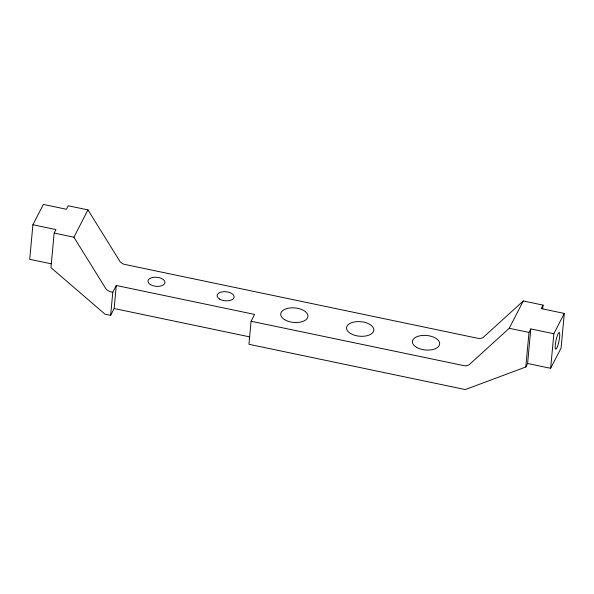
<?xml version="1.0" encoding="UTF-8"?>
<svg xmlns="http://www.w3.org/2000/svg" width="594" height="594" viewBox="0 0 594 594"><rect width="100%" height="100%" fill="white"/><g stroke="black" fill="none" stroke-linecap="round" stroke-linejoin="round"><path stroke-width="0.89" d="M542.708 308.746L543.05 305.108L523.292 300.972L483.085 337.511A9.786 8.093 27.2 0 1 478.809 338.506L123.923 264.248A9.786 8.093 27.2 0 1 119.988 261.546L87.964 209.89L68.206 205.762L66.409 209.259L43.355 204.433L32.908 224.755L29.7 259.318L50.98 263.766M32.908 224.755L55.955 229.574L54.158 233.078L50.95 267.642L105.041 314.189L110.64 315.362L114.152 308.531L116.29 285.491L254.596 314.426L251.084 321.257L248.945 344.297L465.288 389.567L525.794 366.988L527.591 363.491L530.798 328.928L553.853 333.746L564.3 313.432L541.253 308.605L543.05 305.108M110.64 315.362L112.778 292.322L116.29 285.491M525.794 366.988L529.002 332.425L530.798 328.928M527.591 363.491L550.645 368.31L553.853 333.746M564.3 313.432L561.092 347.995L550.645 368.31M112.778 292.322L109.868 291.565A9.786 8.093 27.2 0 1 105.94 288.862L73.916 237.206L87.964 209.89M251.084 321.257L464.76 365.822A9.786 8.093 27.2 0 0 469.037 364.827L509.244 328.289L523.292 300.972M54.158 233.078L73.916 237.206M509.244 328.289L529.002 332.425M114.152 308.531L249.747 336.902M557.395 346.718A8.546 1.515 -78.2 0 0 559.496 332.759A8.546 1.515 -78.2 0 0 555.524 343.132A8.546 1.515 -78.2 0 0 557.395 346.718M284.704 319.713A13.677 7.284 5.3 0 0 307.499 317.931A13.677 7.284 5.3 0 0 290.785 307.885A13.677 7.284 5.3 0 0 284.704 319.713M350.557 333.494A13.677 7.284 5.3 0 0 373.359 331.712A13.677 7.284 5.3 0 0 356.645 321.666A13.677 7.284 5.3 0 0 350.557 333.494M416.416 347.275A13.677 7.284 5.3 0 0 439.218 345.493A13.677 7.284 5.3 0 0 422.505 335.439A13.677 7.284 5.3 0 0 416.416 347.275M150.468 284.63A8.546 4.552 5.3 0 0 164.716 283.524A8.546 4.552 5.3 0 0 154.269 277.242A8.546 4.552 5.3 0 0 150.468 284.63M219.617 299.101A8.546 4.552 5.3 0 0 233.873 297.988A8.546 4.552 5.3 0 0 223.418 291.706A8.546 4.552 5.3 0 0 219.617 299.101"/></g></svg>
